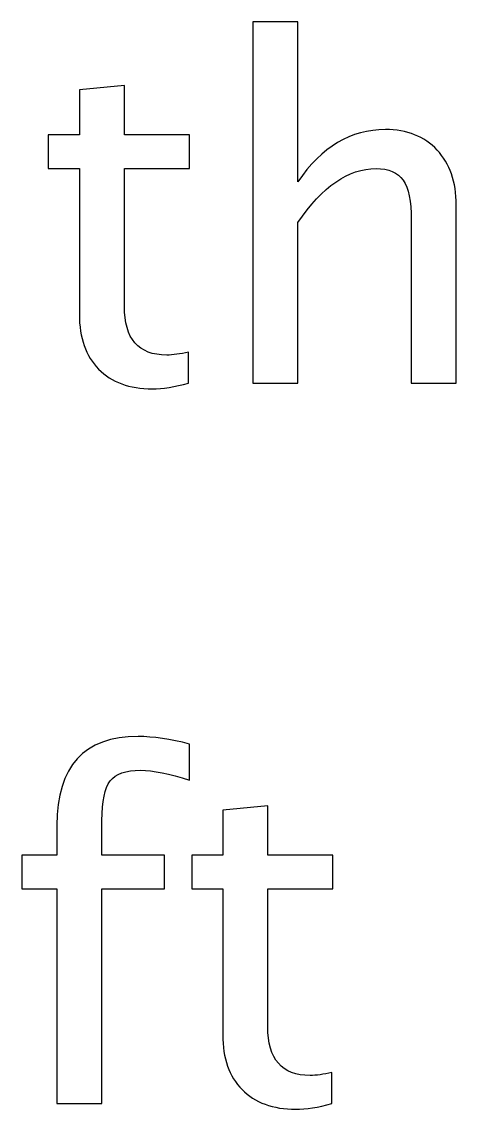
# Model space of a CAD drawing. Header units: centimetres. Extents: x -120 to 105, y -79 to 117.
# Drawn here: x -50.62 to -48.17, y 63.07 to 69.21 of the extents above; entities that cross this region are included whole.
import ezdxf

# ---------------------------------------------------------------- set-up
doc = ezdxf.new("R2010")
doc.units = ezdxf.units.CM
doc.header["$MEASUREMENT"] = 0
doc.layers.add('Layer 1', color=7, linetype='Continuous')

msp = doc.modelspace()

# ---------------------------------------------------------------- linework, layer by layer
at = {"layer": 'Layer 1'}
for points, knots in [([(-49.32021, 67.17044), (-49.32021, 67.17044), (-49.32021, 69.21037), (-49.32021, 69.21037), (-49.32021, 69.21037), (-49.32021, 69.21037), (-49.06621, 69.21037), (-49.06621, 69.21037), (-49.06621, 69.21037), (-49.06621, 69.21037), (-49.06621, 68.30771), (-49.06621, 68.30771), (-49.06621, 68.30771), (-48.93171, 68.50394), (-48.76679, 68.60183), (-48.57188, 68.60183), (-48.57188, 68.60183), (-48.44929, 68.60183), (-48.35184, 68.56347), (-48.27996, 68.4863), (-48.27996, 68.4863), (-48.20808, 68.40957), (-48.17192, 68.30594), (-48.17192, 68.1763), (-48.17192, 68.1763), (-48.17192, 68.1763), (-48.17192, 67.17044), (-48.17192, 67.17044), (-48.17192, 67.17044), (-48.17192, 67.17044), (-48.42592, 67.17044), (-48.42592, 67.17044), (-48.42592, 67.17044), (-48.42592, 67.17044), (-48.42592, 68.09339), (-48.42592, 68.09339), (-48.42592, 68.09339), (-48.42592, 68.19746), (-48.44135, 68.27155), (-48.47178, 68.31564), (-48.47178, 68.31564), (-48.50265, 68.36018), (-48.55336, 68.38223), (-48.62436, 68.38223), (-48.62436, 68.38223), (-48.78046, 68.38223), (-48.92775, 68.28037), (-49.06621, 68.07664), (-49.06621, 68.07664), (-49.06621, 68.07664), (-49.06621, 67.17044), (-49.06621, 67.17044), (-49.06621, 67.17044), (-49.06621, 67.17044), (-49.32021, 67.17044), (-49.32021, 67.17044)], [0, 0, 0, 0, 0.0666667, 0.0666667, 0.0666667, 0.0666667, 0.1333333, 0.1333333, 0.1333333, 0.1333333, 0.2, 0.2, 0.2, 0.2, 0.2666667, 0.2666667, 0.2666667, 0.2666667, 0.3333333, 0.3333333, 0.3333333, 0.3333333, 0.4, 0.4, 0.4, 0.4, 0.4666667, 0.4666667, 0.4666667, 0.4666667, 0.5333333, 0.5333333, 0.5333333, 0.5333333, 0.6, 0.6, 0.6, 0.6, 0.6666667, 0.6666667, 0.6666667, 0.6666667, 0.7333333, 0.7333333, 0.7333333, 0.7333333, 0.8, 0.8, 0.8, 0.8, 0.8666667, 0.8666667, 0.8666667, 0.8666667, 1, 1, 1, 1]), ([(-49.68269, 67.17088), (-49.76118, 67.14927), (-49.82953, 67.13869), (-49.8873, 67.13869), (-49.8873, 67.13869), (-50.01695, 67.13869), (-50.11793, 67.17573), (-50.19025, 67.24981), (-50.19025, 67.24981), (-50.26301, 67.3239), (-50.29917, 67.42664), (-50.29917, 67.5585), (-50.29917, 67.5585), (-50.29917, 67.5585), (-50.29917, 68.38223), (-50.29917, 68.38223), (-50.29917, 68.38223), (-50.29917, 68.38223), (-50.47467, 68.38223), (-50.47467, 68.38223), (-50.47467, 68.38223), (-50.47467, 68.38223), (-50.47467, 68.57273), (-50.47467, 68.57273), (-50.47467, 68.57273), (-50.47467, 68.57273), (-50.29917, 68.57273), (-50.29917, 68.57273), (-50.29917, 68.57273), (-50.29917, 68.57273), (-50.29917, 68.82629), (-50.29917, 68.82629), (-50.29917, 68.82629), (-50.29917, 68.82629), (-50.04517, 68.85054), (-50.04517, 68.85054), (-50.04517, 68.85054), (-50.04517, 68.85054), (-50.04517, 68.57273), (-50.04517, 68.57273), (-50.04517, 68.57273), (-50.04517, 68.57273), (-49.6774, 68.57273), (-49.6774, 68.57273), (-49.6774, 68.57273), (-49.6774, 68.57273), (-49.6774, 68.38223), (-49.6774, 68.38223), (-49.6774, 68.38223), (-49.6774, 68.38223), (-50.04517, 68.38223), (-50.04517, 68.38223), (-50.04517, 68.38223), (-50.04517, 68.38223), (-50.04517, 67.60436), (-50.04517, 67.60436), (-50.04517, 67.60436), (-50.04517, 67.42091), (-49.96535, 67.32919), (-49.80616, 67.32919), (-49.80616, 67.32919), (-49.77221, 67.32919), (-49.7312, 67.33492), (-49.68269, 67.34595), (-49.68269, 67.34595), (-49.68269, 67.34595), (-49.68269, 67.17088), (-49.68269, 67.17088)], [0, 0, 0, 0, 0.0555556, 0.0555556, 0.0555556, 0.0555556, 0.1111111, 0.1111111, 0.1111111, 0.1111111, 0.1666667, 0.1666667, 0.1666667, 0.1666667, 0.2222222, 0.2222222, 0.2222222, 0.2222222, 0.2777778, 0.2777778, 0.2777778, 0.2777778, 0.3333333, 0.3333333, 0.3333333, 0.3333333, 0.3888889, 0.3888889, 0.3888889, 0.3888889, 0.4444444, 0.4444444, 0.4444444, 0.4444444, 0.5, 0.5, 0.5, 0.5, 0.5555556, 0.5555556, 0.5555556, 0.5555556, 0.6111111, 0.6111111, 0.6111111, 0.6111111, 0.6666667, 0.6666667, 0.6666667, 0.6666667, 0.7222222, 0.7222222, 0.7222222, 0.7222222, 0.7777778, 0.7777778, 0.7777778, 0.7777778, 0.8333333, 0.8333333, 0.8333333, 0.8333333, 0.8888889, 0.8888889, 0.8888889, 0.8888889, 1, 1, 1, 1]), ([(-50.42551, 63.10468), (-50.42551, 63.10468), (-50.42551, 64.31647), (-50.42551, 64.31647), (-50.42551, 64.31647), (-50.42551, 64.31647), (-50.62438, 64.31647), (-50.62438, 64.31647), (-50.62438, 64.31647), (-50.62438, 64.31647), (-50.62438, 64.50697), (-50.62438, 64.50697), (-50.62438, 64.50697), (-50.62438, 64.50697), (-50.42551, 64.50697), (-50.42551, 64.50697), (-50.42551, 64.50697), (-50.42551, 64.50697), (-50.42551, 64.67498), (-50.42551, 64.67498), (-50.42551, 64.67498), (-50.42551, 65.00924), (-50.27293, 65.17636), (-49.96778, 65.17636), (-49.96778, 65.17636), (-49.88223, 65.17636), (-49.78521, 65.16225), (-49.67674, 65.13403), (-49.67674, 65.13403), (-49.67674, 65.13403), (-49.67674, 64.9303), (-49.67674, 64.9303), (-49.67674, 64.9303), (-49.79183, 64.96734), (-49.88399, 64.98587), (-49.95322, 64.98587), (-49.95322, 64.98587), (-50.03745, 64.98587), (-50.09478, 64.96602), (-50.1252, 64.92589), (-50.1252, 64.92589), (-50.15607, 64.88576), (-50.17151, 64.81124), (-50.17151, 64.70232), (-50.17151, 64.70232), (-50.17151, 64.70232), (-50.17151, 64.50697), (-50.17151, 64.50697), (-50.17151, 64.50697), (-50.17151, 64.50697), (-49.81917, 64.50697), (-49.81917, 64.50697), (-49.81917, 64.50697), (-49.81917, 64.50697), (-49.81917, 64.31647), (-49.81917, 64.31647), (-49.81917, 64.31647), (-49.81917, 64.31647), (-50.17151, 64.31647), (-50.17151, 64.31647), (-50.17151, 64.31647), (-50.17151, 64.31647), (-50.17151, 63.10468), (-50.17151, 63.10468), (-50.17151, 63.10468), (-50.17151, 63.10468), (-50.42551, 63.10468), (-50.42551, 63.10468)], [0, 0, 0, 0, 0.0555556, 0.0555556, 0.0555556, 0.0555556, 0.1111111, 0.1111111, 0.1111111, 0.1111111, 0.1666667, 0.1666667, 0.1666667, 0.1666667, 0.2222222, 0.2222222, 0.2222222, 0.2222222, 0.2777778, 0.2777778, 0.2777778, 0.2777778, 0.3333333, 0.3333333, 0.3333333, 0.3333333, 0.3888889, 0.3888889, 0.3888889, 0.3888889, 0.4444444, 0.4444444, 0.4444444, 0.4444444, 0.5, 0.5, 0.5, 0.5, 0.5555556, 0.5555556, 0.5555556, 0.5555556, 0.6111111, 0.6111111, 0.6111111, 0.6111111, 0.6666667, 0.6666667, 0.6666667, 0.6666667, 0.7222222, 0.7222222, 0.7222222, 0.7222222, 0.7777778, 0.7777778, 0.7777778, 0.7777778, 0.8333333, 0.8333333, 0.8333333, 0.8333333, 0.8888889, 0.8888889, 0.8888889, 0.8888889, 1, 1, 1, 1]), ([(-48.87329, 63.10512), (-48.95178, 63.08351), (-49.02013, 63.07293), (-49.0779, 63.07293), (-49.0779, 63.07293), (-49.20755, 63.07293), (-49.30853, 63.10997), (-49.38085, 63.18405), (-49.38085, 63.18405), (-49.45361, 63.25814), (-49.48977, 63.36088), (-49.48977, 63.49274), (-49.48977, 63.49274), (-49.48977, 63.49274), (-49.48977, 64.31647), (-49.48977, 64.31647), (-49.48977, 64.31647), (-49.48977, 64.31647), (-49.66527, 64.31647), (-49.66527, 64.31647), (-49.66527, 64.31647), (-49.66527, 64.31647), (-49.66527, 64.50697), (-49.66527, 64.50697), (-49.66527, 64.50697), (-49.66527, 64.50697), (-49.48977, 64.50697), (-49.48977, 64.50697), (-49.48977, 64.50697), (-49.48977, 64.50697), (-49.48977, 64.76053), (-49.48977, 64.76053), (-49.48977, 64.76053), (-49.48977, 64.76053), (-49.23577, 64.78478), (-49.23577, 64.78478), (-49.23577, 64.78478), (-49.23577, 64.78478), (-49.23577, 64.50697), (-49.23577, 64.50697), (-49.23577, 64.50697), (-49.23577, 64.50697), (-48.868, 64.50697), (-48.868, 64.50697), (-48.868, 64.50697), (-48.868, 64.50697), (-48.868, 64.31647), (-48.868, 64.31647), (-48.868, 64.31647), (-48.868, 64.31647), (-49.23577, 64.31647), (-49.23577, 64.31647), (-49.23577, 64.31647), (-49.23577, 64.31647), (-49.23577, 63.5386), (-49.23577, 63.5386), (-49.23577, 63.5386), (-49.23577, 63.35515), (-49.15595, 63.26343), (-48.99676, 63.26343), (-48.99676, 63.26343), (-48.96281, 63.26343), (-48.9218, 63.26916), (-48.87329, 63.28019), (-48.87329, 63.28019), (-48.87329, 63.28019), (-48.87329, 63.10512), (-48.87329, 63.10512)], [0, 0, 0, 0, 0.0555556, 0.0555556, 0.0555556, 0.0555556, 0.1111111, 0.1111111, 0.1111111, 0.1111111, 0.1666667, 0.1666667, 0.1666667, 0.1666667, 0.2222222, 0.2222222, 0.2222222, 0.2222222, 0.2777778, 0.2777778, 0.2777778, 0.2777778, 0.3333333, 0.3333333, 0.3333333, 0.3333333, 0.3888889, 0.3888889, 0.3888889, 0.3888889, 0.4444444, 0.4444444, 0.4444444, 0.4444444, 0.5, 0.5, 0.5, 0.5, 0.5555556, 0.5555556, 0.5555556, 0.5555556, 0.6111111, 0.6111111, 0.6111111, 0.6111111, 0.6666667, 0.6666667, 0.6666667, 0.6666667, 0.7222222, 0.7222222, 0.7222222, 0.7222222, 0.7777778, 0.7777778, 0.7777778, 0.7777778, 0.8333333, 0.8333333, 0.8333333, 0.8333333, 0.8888889, 0.8888889, 0.8888889, 0.8888889, 1, 1, 1, 1])]:
    msp.add_open_spline(points, degree=3, knots=knots, dxfattribs=at)

doc.saveas('drawing.dxf')
